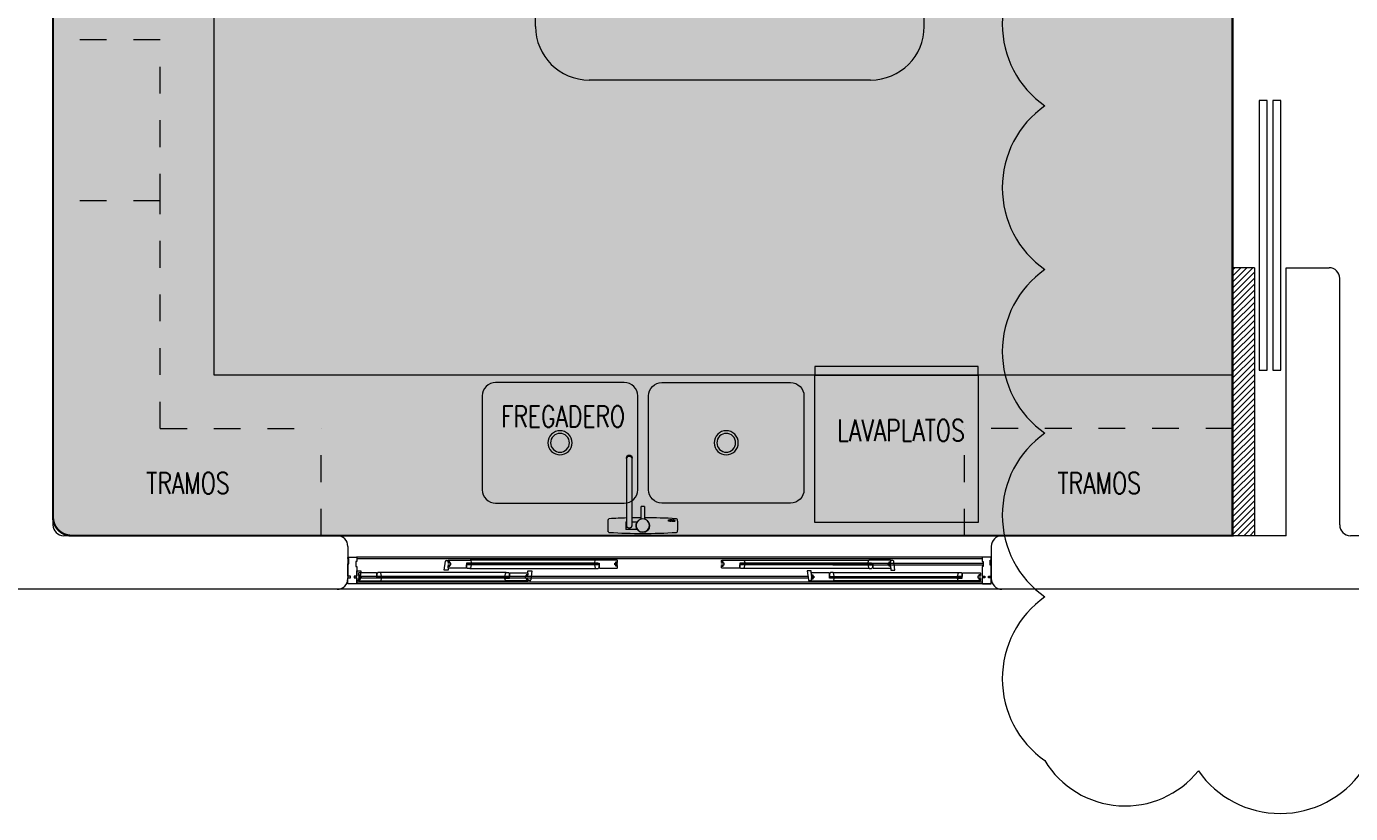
# Model space of a CAD drawing. Header units: metres. Extents: x 8 to 2416, y -346 to 476.
# Drawn here: x 138.068 to 143.007, y -113.867 to -110.93 of the extents above; entities that cross this region are included whole.
import ezdxf

# ---------------------------------------------------------------- set-up
doc = ezdxf.new("R2010")
doc.units = ezdxf.units.M
doc.linetypes.add('0', pattern=[0])
doc.linetypes.add('DASHED', pattern=[0.75, 0.5, -0.25])
doc.layers.get('0').update_dxf_attribs({"color": 250, "linetype": '0', "lineweight": 20})
for name, color, linetype, lineweight in [('01_Mobiliario', 19, 'Continuous', 0), ('02_mobiliario', 250, 'Continuous', 5), ('A-DOOR', 35, 'Continuous', 5), ('A-WALL', 250, 'Continuous', 20), ('baños', 140, 'Continuous', 0), ('cristales', 131, 'Continuous', 0), ('MOB FIJOS', 251, 'Continuous', 0), ('MOBILIARIOS', 252, 'Continuous', 0), ('PLAFON', 253, 'Continuous', 5), ('PLAFON-MADERA', 33, 'Continuous', 5), ('PLF 01', 252, 'Continuous', 9), ('PROYECCION', 9, 'DASHED', 0), ('textos', 7, 'Continuous', 0)]:
    doc.layers.add(name, color=color, linetype=linetype, lineweight=lineweight)
doc.styles.add('Arch-Dim', font='romans.shx', dxfattribs={"width": 0.75})

# ---------------------------------------------------------------- blocks, each defined once
blk = doc.blocks.new('Fenton Bead')
at = {"color": 7}
blk.add_lwpolyline([(2.1, 12.5, -0.341999), (0.2, 11), (0, 10.7), (0, 1), (1, 0), (18, 0), (18, 0.5), (14.7, 12.9, 0.339454), (13.2, 14), (4.1, 14, 0.341999)], format="xyb", close=True, dxfattribs=at)
blk = doc.blocks.new('A$Cd5cd191f')
at = {"layer": 'A-DOOR', "color": 7}
for p, q in [((-0.05, 0.2), (2.35, 0.2)), ((-0.05, 0.1185), (-0.0485, 0.12)), ((-0.05, 0.1145), (-0.05, 0.1185)), ((-0.046, 0.1145), (-0.05, 0.1145)), ((-0.0485, 0.12), (-0.0175, 0.12)), ((-0.046, 0.0955), (-0.046, 0.1145)), ((-0.016, 0.1035), (-0.02, 0.1035)), ((-0.02, 0.1035), (-0.02, 0.0845)), ((-0.0175, 0.12), (-0.016, 0.1185)), ((2.3175, 0.12), (-0.0175, 0.12)), ((-0.016, 0.1185), (-0.016, 0.1035)), ((0.3093, 0.0715), (0.3136, 0.1047)), ((0.3166, 0.1075), (0.3243, 0.1075)), ((0.3243, 0.1075), (0.3258, 0.109)), ((0.3243, 0.102), (0.3243, 0.1075)), ((0.3303, 0.102), (0.3243, 0.102)), ((0.3243, 0.097), (0.3243, 0.0993)), ((0.3243, 0.0993), (0.3303, 0.0993)), ((0.3258, 0.109), (0.4065, 0.109)), ((0.3303, 0.0993), (0.3303, 0.102)), ((0.4065, 0.109), (0.4083, 0.1075)), ((0.8737, 0.109), (0.4065, 0.109)), ((0.4083, 0.1075), (0.4103, 0.0995)), ((0.4103, 0.0995), (0.4103, 0.0985)), ((0.8718, 0.1075), (0.8698, 0.0995)), ((0.8698, 0.0995), (0.8698, 0.0985)), ((0.8737, 0.109), (0.8718, 0.1075)), ((0.9543, 0.109), (0.8737, 0.109)), ((0.9498, 0.0993), (0.9498, 0.102)), ((0.9498, 0.102), (0.9558, 0.102)), ((0.9558, 0.0993), (0.9498, 0.0993)), ((0.9558, 0.1075), (0.9543, 0.109)), ((0.9558, 0.102), (0.9558, 0.1075)), ((0.9558, 0.097), (0.9558, 0.0993)), ((1.3442, 0.1075), (1.3457, 0.109)), ((1.3442, 0.102), (1.3442, 0.1075)), ((1.3502, 0.102), (1.3442, 0.102)), ((1.3442, 0.097), (1.3442, 0.0993)), ((1.3442, 0.0993), (1.3502, 0.0993)), ((1.3457, 0.109), (1.4263, 0.109)), ((1.3502, 0.0993), (1.3502, 0.102)), ((1.4263, 0.109), (1.4282, 0.1075)), ((1.4263, 0.109), (1.8935, 0.109)), ((1.4282, 0.1075), (1.4302, 0.0995)), ((1.4302, 0.0995), (1.4302, 0.0985)), ((1.8917, 0.1075), (1.8897, 0.0995)), ((1.8897, 0.0995), (1.8897, 0.0985)), ((1.8935, 0.109), (1.8917, 0.1075)), ((1.9742, 0.109), (1.8935, 0.109)), ((1.9697, 0.0993), (1.9697, 0.102)), ((1.9697, 0.102), (1.9757, 0.102)), ((1.9757, 0.0993), (1.9697, 0.0993)), ((1.9757, 0.1075), (1.9742, 0.109)), ((1.9757, 0.102), (1.9757, 0.1075)), ((1.9834, 0.1075), (1.9757, 0.1075)), ((1.9757, 0.097), (1.9757, 0.0993)), ((1.9907, 0.0715), (1.9864, 0.1047)), ((2.3175, 0.12), (2.316, 0.1185)), ((2.316, 0.1185), (2.316, 0.1035)), ((2.316, 0.1035), (2.32, 0.1035)), ((2.3485, 0.12), (2.3175, 0.12)), ((2.32, 0.1035), (2.32, 0.0845)), ((2.346, 0.0895), (2.346, 0.1085)), ((2.346, 0.1085), (2.35, 0.1085)), ((2.35, 0.1185), (2.3485, 0.12)), ((2.35, 0.1085), (2.35, 0.1185)), ((-0.05, 0.049), (-0.05, 0.0955)), ((-0.05, 0.0955), (-0.046, 0.0955)), ((-0.02, 0.0845), (-0.016, 0.0845)), ((-0.016, 0.0845), (-0.016, 0.049)), ((-0.016, 0.049), (-0.016, 0.0685)), ((-0.016, 0.0685), (-0.001, 0.0685)), ((-0.0085, 0.061), (-0.01, 0.0595)), ((-0.01, 0.0595), (-0.01, 0.0537)), ((-0.01, 0.0537), (-0.004, 0.0537)), ((-0.004, 0.051), (-0.01, 0.051)), ((-0.01, 0.051), (-0.01, 0.049)), ((0.0565, 0.061), (-0.0085, 0.061)), ((-0.001, 0.0685), (-0.0053, 0.0353)), ((-0.004, 0.0537), (-0.004, 0.051)), ((0.058, 0.0595), (0.0565, 0.061)), ((0.058, 0.042), (0.058, 0.0595)), ((0.5403, 0.062), (0.0712, 0.062)), ((0.3243, 0.0715), (0.3093, 0.0715)), ((0.3343, 0.097), (0.3243, 0.097)), ((0.3243, 0.089), (0.3243, 0.091)), ((0.3243, 0.091), (0.3343, 0.091)), ((0.3303, 0.089), (0.3243, 0.089)), ((0.3243, 0.0805), (0.3243, 0.0863)), ((0.3243, 0.0863), (0.3303, 0.0863)), ((0.3258, 0.079), (0.3243, 0.0805)), ((0.3243, 0.0805), (0.3243, 0.0715)), ((0.3908, 0.079), (0.3258, 0.079)), ((0.3303, 0.0863), (0.3303, 0.089)), ((0.3343, 0.091), (0.3343, 0.097)), ((0.3923, 0.0805), (0.3908, 0.079)), ((0.4098, 0.098), (0.3923, 0.098)), ((0.3923, 0.098), (0.3923, 0.0805)), ((0.3923, 0.095), (0.3973, 0.095)), ((0.3923, 0.095), (0.3973, 0.095)), ((0.3973, 0.097), (0.4033, 0.093)), ((0.3973, 0.093), (0.4033, 0.097)), ((0.4056, 0.078), (0.8746, 0.078)), ((0.4103, 0.0985), (0.4098, 0.098)), ((0.5535, 0.0595), (0.555, 0.061)), ((0.5535, 0.042), (0.5535, 0.0595)), ((0.555, 0.061), (0.62, 0.061)), ((0.6215, 0.0537), (0.6155, 0.0537)), ((0.6155, 0.0537), (0.6155, 0.051)), ((0.6155, 0.051), (0.6215, 0.051)), ((0.62, 0.061), (0.6215, 0.0595)), ((0.6215, 0.0595), (0.6215, 0.0685)), ((0.6215, 0.0685), (0.6365, 0.0685)), ((0.6215, 0.0595), (0.6215, 0.0537)), ((0.6215, 0.051), (0.6215, 0.049)), ((0.6365, 0.0685), (0.6322, 0.0353)), ((0.8698, 0.0985), (0.8703, 0.098)), ((0.8703, 0.098), (0.8878, 0.098)), ((0.8828, 0.097), (0.8768, 0.093)), ((0.8828, 0.093), (0.8768, 0.097)), ((0.8878, 0.095), (0.8828, 0.095)), ((0.8878, 0.095), (0.8828, 0.095)), ((0.8878, 0.098), (0.8878, 0.0805)), ((0.8878, 0.0805), (0.8893, 0.079)), ((0.8893, 0.079), (0.9543, 0.079)), ((0.9458, 0.091), (0.9458, 0.097)), ((0.9458, 0.097), (0.9558, 0.097)), ((0.9558, 0.091), (0.9458, 0.091)), ((0.9498, 0.0863), (0.9498, 0.089)), ((0.9498, 0.089), (0.9558, 0.089)), ((0.9558, 0.0863), (0.9498, 0.0863)), ((0.9543, 0.079), (0.9558, 0.0805)), ((0.9558, 0.089), (0.9558, 0.091)), ((0.9558, 0.0805), (0.9558, 0.0863)), ((1.3542, 0.097), (1.3442, 0.097)), ((1.3442, 0.089), (1.3442, 0.091)), ((1.3442, 0.091), (1.3542, 0.091)), ((1.3502, 0.089), (1.3442, 0.089)), ((1.3442, 0.0805), (1.3442, 0.0863)), ((1.3442, 0.0863), (1.3502, 0.0863)), ((1.3457, 0.079), (1.3442, 0.0805)), ((1.4107, 0.079), (1.3457, 0.079)), ((1.3502, 0.0863), (1.3502, 0.089)), ((1.3542, 0.091), (1.3542, 0.097)), ((1.4122, 0.0805), (1.4107, 0.079)), ((1.4297, 0.098), (1.4122, 0.098)), ((1.4122, 0.098), (1.4122, 0.0805)), ((1.4122, 0.095), (1.4172, 0.095)), ((1.4122, 0.095), (1.4172, 0.095)), ((1.4172, 0.097), (1.4232, 0.093)), ((1.4172, 0.093), (1.4232, 0.097)), ((1.8944, 0.078), (1.4254, 0.078)), ((1.4302, 0.0985), (1.4297, 0.098)), ((1.6785, 0.0685), (1.6635, 0.0685)), ((1.6635, 0.0685), (1.6678, 0.0353)), ((1.6785, 0.0595), (1.6785, 0.0685)), ((1.68, 0.061), (1.6785, 0.0595)), ((1.6785, 0.0595), (1.6785, 0.0537)), ((1.6785, 0.0537), (1.6845, 0.0537)), ((1.6845, 0.051), (1.6785, 0.051)), ((1.6785, 0.051), (1.6785, 0.049)), ((1.745, 0.061), (1.68, 0.061)), ((1.6845, 0.0537), (1.6845, 0.051)), ((1.7465, 0.0595), (1.745, 0.061)), ((1.7465, 0.042), (1.7465, 0.0595)), ((1.7597, 0.062), (2.2288, 0.062)), ((1.8897, 0.0985), (1.8902, 0.098)), ((1.8902, 0.098), (1.9077, 0.098)), ((1.9027, 0.097), (1.8967, 0.093)), ((1.9027, 0.093), (1.8967, 0.097)), ((1.9077, 0.095), (1.9027, 0.095)), ((1.9077, 0.095), (1.9027, 0.095)), ((1.9077, 0.098), (1.9077, 0.0805)), ((1.9077, 0.0805), (1.9092, 0.079)), ((1.9092, 0.079), (1.9742, 0.079)), ((1.9657, 0.091), (1.9657, 0.097)), ((1.9657, 0.097), (1.9757, 0.097)), ((1.9757, 0.091), (1.9657, 0.091)), ((1.9697, 0.0863), (1.9697, 0.089)), ((1.9697, 0.089), (1.9757, 0.089)), ((1.9757, 0.0863), (1.9697, 0.0863)), ((1.9742, 0.079), (1.9757, 0.0805)), ((1.9757, 0.089), (1.9757, 0.091)), ((1.9757, 0.0805), (1.9757, 0.0863)), ((1.9757, 0.0805), (1.9757, 0.0715)), ((1.9757, 0.0715), (1.9907, 0.0715)), ((2.242, 0.0595), (2.2435, 0.061)), ((2.242, 0.042), (2.242, 0.0595)), ((2.2435, 0.061), (2.3085, 0.061)), ((2.31, 0.0537), (2.304, 0.0537)), ((2.304, 0.0537), (2.304, 0.051)), ((2.304, 0.051), (2.31, 0.051)), ((2.3085, 0.061), (2.31, 0.0595)), ((2.31, 0.0595), (2.31, 0.0537)), ((2.31, 0.051), (2.31, 0.049)), ((2.32, 0.0845), (2.316, 0.0845)), ((2.316, 0.0845), (2.316, 0.049)), ((2.35, 0.0895), (2.346, 0.0895)), ((2.35, 0.049), (2.35, 0.0895)), ((-0.04, 0.049), (-0.05, 0.049)), ((-0.05, 0.02), (-0.05, 0.043)), ((-0.05, 0.043), (-0.04, 0.043)), ((-0.0175, 0.02), (-0.05, 0.02)), ((2.35, 0.02), (-0.05, 0.02)), ((2.35, 0), (-0.05, 0)), ((-0.04, 0.043), (-0.04, 0.049)), ((-0.016, 0.049), (-0.026, 0.049)), ((-0.026, 0.049), (-0.026, 0.043)), ((-0.026, 0.043), (-0.016, 0.043)), ((-0.0195, 0.043), (-0.0195, 0.049)), ((-0.0195, 0.049), (-0.016, 0.049)), ((-0.016, 0.043), (-0.0195, 0.043)), ((-0.016, 0.0215), (-0.0175, 0.02)), ((-0.016, 0.043), (-0.016, 0.0215)), ((-0.016, 0.0215), (-0.016, 0.043)), ((-0.0083, 0.0325), (-0.016, 0.0325)), ((-0.01, 0.049), (0, 0.049)), ((0, 0.043), (-0.01, 0.043)), ((-0.01, 0.043), (-0.01, 0.0407)), ((-0.01, 0.0407), (-0.004, 0.0407)), ((-0.004, 0.038), (-0.01, 0.038)), ((-0.01, 0.038), (-0.01, 0.0325)), ((-0.01, 0.0325), (-0.0085, 0.031)), ((-0.0085, 0.031), (0.0721, 0.031)), ((-0.004, 0.0407), (-0.004, 0.038)), ((0, 0.049), (0, 0.043)), ((0.058, 0.045), (0.063, 0.045)), ((0.058, 0.045), (0.063, 0.045)), ((0.0755, 0.042), (0.058, 0.042)), ((0.063, 0.043), (0.069, 0.047)), ((0.063, 0.047), (0.069, 0.043)), ((0.0721, 0.031), (0.074, 0.0325)), ((0.0721, 0.031), (0.5394, 0.031)), ((0.074, 0.0325), (0.076, 0.0405)), ((0.076, 0.0415), (0.0755, 0.042)), ((0.076, 0.0405), (0.076, 0.0415)), ((0.5355, 0.0415), (0.536, 0.042)), ((0.5355, 0.0405), (0.5355, 0.0415)), ((0.5375, 0.0325), (0.5355, 0.0405)), ((0.536, 0.042), (0.5535, 0.042)), ((0.5394, 0.031), (0.5375, 0.0325)), ((0.62, 0.031), (0.5394, 0.031)), ((0.5485, 0.043), (0.5425, 0.047)), ((0.5485, 0.047), (0.5425, 0.043)), ((0.5535, 0.045), (0.5485, 0.045)), ((0.5535, 0.045), (0.5485, 0.045)), ((0.6215, 0.049), (0.6115, 0.049)), ((0.6115, 0.049), (0.6115, 0.043)), ((0.6115, 0.043), (0.6215, 0.043)), ((0.6215, 0.0407), (0.6155, 0.0407)), ((0.6155, 0.0407), (0.6155, 0.038)), ((0.6155, 0.038), (0.6215, 0.038)), ((0.6215, 0.0325), (0.62, 0.031)), ((0.6215, 0.043), (0.6215, 0.0407)), ((0.6215, 0.038), (0.6215, 0.0325)), ((0.6292, 0.0325), (0.6215, 0.0325)), ((1.6708, 0.0325), (1.6785, 0.0325)), ((1.6785, 0.049), (1.6885, 0.049)), ((1.6885, 0.043), (1.6785, 0.043)), ((1.6785, 0.043), (1.6785, 0.0407)), ((1.6785, 0.0407), (1.6845, 0.0407)), ((1.6845, 0.038), (1.6785, 0.038)), ((1.6785, 0.038), (1.6785, 0.0325)), ((1.6785, 0.0325), (1.68, 0.031)), ((1.68, 0.031), (1.7606, 0.031)), ((1.6845, 0.0407), (1.6845, 0.038)), ((1.6885, 0.049), (1.6885, 0.043)), ((1.7465, 0.045), (1.7515, 0.045)), ((1.7465, 0.045), (1.7515, 0.045)), ((1.764, 0.042), (1.7465, 0.042)), ((1.7515, 0.043), (1.7575, 0.047)), ((1.7515, 0.047), (1.7575, 0.043)), ((1.7606, 0.031), (1.7625, 0.0325)), ((2.2279, 0.031), (1.7606, 0.031)), ((1.7625, 0.0325), (1.7645, 0.0405)), ((1.7645, 0.0415), (1.764, 0.042)), ((1.7645, 0.0405), (1.7645, 0.0415)), ((2.224, 0.0415), (2.2245, 0.042)), ((2.224, 0.0405), (2.224, 0.0415)), ((2.226, 0.0325), (2.224, 0.0405)), ((2.2245, 0.042), (2.242, 0.042)), ((2.2279, 0.031), (2.226, 0.0325)), ((2.3085, 0.031), (2.2279, 0.031)), ((2.237, 0.043), (2.231, 0.047)), ((2.237, 0.047), (2.231, 0.043)), ((2.242, 0.045), (2.237, 0.045)), ((2.242, 0.045), (2.237, 0.045)), ((2.31, 0.049), (2.3, 0.049)), ((2.3, 0.049), (2.3, 0.043)), ((2.3, 0.043), (2.31, 0.043)), ((2.31, 0.0407), (2.304, 0.0407)), ((2.304, 0.0407), (2.304, 0.038)), ((2.304, 0.038), (2.31, 0.038)), ((2.31, 0.0325), (2.3085, 0.031)), ((2.31, 0.043), (2.31, 0.0407)), ((2.31, 0.038), (2.31, 0.0325)), ((2.316, 0.049), (2.326, 0.049)), ((2.326, 0.043), (2.316, 0.043)), ((2.316, 0.043), (2.316, 0.0215)), ((2.316, 0.0215), (2.3175, 0.02)), ((2.3175, 0.02), (2.35, 0.02)), ((2.326, 0.049), (2.326, 0.043)), ((2.34, 0.043), (2.34, 0.049)), ((2.34, 0.049), (2.35, 0.049)), ((2.35, 0.043), (2.34, 0.043)), ((2.35, 0.02), (2.35, 0.043))]:
    blk.add_line(p, q, dxfattribs=at)
at = {"layer": 'A-DOOR', "color": 8}
for p, q in [((2.316, 0.114), (-0.016, 0.114)), ((1.7582, 0.097), (2.32, 0.097)), ((1.759, 0.091), (2.32, 0.091)), ((2.316, 0.026), (-0.016, 0.026)), ((-0.0043, 0.043), (1.6668, 0.043)), ((-0.0035, 0.049), (1.666, 0.049))]:
    blk.add_line(p, q, dxfattribs=at)
at = {"layer": 'A-DOOR', "color": 7}
for points in [[(0.3923, 0.095), (0.3973, 0.095), (0.3973, 0.095), (0.3923, 0.095)], [(0.8828, 0.093), (0.3973, 0.093), (0.3973, 0.097), (0.8828, 0.097)], [(0.8828, 0.097), (0.3973, 0.097), (0.3973, 0.093), (0.8828, 0.093)], [(0.3973, 0.097), (0.4033, 0.097), (0.4033, 0.093), (0.3973, 0.093)], [(0.4098, 0.098), (0.3978, 0.098), (0.3978, 0.097), (0.4098, 0.097)], [(0.4098, 0.093), (0.3978, 0.093), (0.3978, 0.092), (0.4098, 0.092)], [(0.4033, 0.097), (0.4083, 0.097), (0.4083, 0.093), (0.4033, 0.093)], [(0.8703, 0.098), (0.8823, 0.098), (0.8823, 0.097), (0.8703, 0.097)], [(0.8703, 0.093), (0.8823, 0.093), (0.8823, 0.092), (0.8703, 0.092)], [(0.8768, 0.097), (0.8718, 0.097), (0.8718, 0.093), (0.8768, 0.093)], [(0.8828, 0.097), (0.8768, 0.097), (0.8768, 0.093), (0.8828, 0.093)], [(0.8878, 0.095), (0.8828, 0.095), (0.8828, 0.095), (0.8878, 0.095)], [(1.4122, 0.095), (1.4172, 0.095), (1.4172, 0.095), (1.4122, 0.095)], [(1.4172, 0.097), (1.4232, 0.097), (1.4232, 0.093), (1.4172, 0.093)], [(1.4172, 0.093), (1.9027, 0.093), (1.9027, 0.097), (1.4172, 0.097)], [(1.4172, 0.097), (1.9027, 0.097), (1.9027, 0.093), (1.4172, 0.093)], [(1.4297, 0.098), (1.4177, 0.098), (1.4177, 0.097), (1.4297, 0.097)], [(1.4297, 0.093), (1.4177, 0.093), (1.4177, 0.092), (1.4297, 0.092)], [(1.4232, 0.097), (1.4282, 0.097), (1.4282, 0.093), (1.4232, 0.093)], [(1.8902, 0.098), (1.9022, 0.098), (1.9022, 0.097), (1.8902, 0.097)], [(1.8902, 0.093), (1.9022, 0.093), (1.9022, 0.092), (1.8902, 0.092)], [(1.8967, 0.097), (1.8917, 0.097), (1.8917, 0.093), (1.8967, 0.093)], [(1.9027, 0.097), (1.8967, 0.097), (1.8967, 0.093), (1.9027, 0.093)], [(1.9077, 0.095), (1.9027, 0.095), (1.9027, 0.095), (1.9077, 0.095)], [(0.058, 0.045), (0.063, 0.045), (0.063, 0.045), (0.058, 0.045)], [(0.063, 0.043), (0.069, 0.043), (0.069, 0.047), (0.063, 0.047)], [(0.063, 0.047), (0.5485, 0.047), (0.5485, 0.043), (0.063, 0.043)], [(0.063, 0.043), (0.5485, 0.043), (0.5485, 0.047), (0.063, 0.047)], [(0.0755, 0.047), (0.0635, 0.047), (0.0635, 0.048), (0.0755, 0.048)], [(0.0755, 0.042), (0.0635, 0.042), (0.0635, 0.043), (0.0755, 0.043)], [(0.069, 0.043), (0.074, 0.043), (0.074, 0.047), (0.069, 0.047)], [(0.536, 0.047), (0.548, 0.047), (0.548, 0.048), (0.536, 0.048)], [(0.536, 0.042), (0.548, 0.042), (0.548, 0.043), (0.536, 0.043)], [(0.5425, 0.043), (0.5375, 0.043), (0.5375, 0.047), (0.5425, 0.047)], [(0.5485, 0.043), (0.5425, 0.043), (0.5425, 0.047), (0.5485, 0.047)], [(0.5535, 0.045), (0.5485, 0.045), (0.5485, 0.045), (0.5535, 0.045)], [(1.7465, 0.045), (1.7515, 0.045), (1.7515, 0.045), (1.7465, 0.045)], [(2.237, 0.047), (1.7515, 0.047), (1.7515, 0.043), (2.237, 0.043)], [(2.237, 0.043), (1.7515, 0.043), (1.7515, 0.047), (2.237, 0.047)], [(1.7515, 0.043), (1.7575, 0.043), (1.7575, 0.047), (1.7515, 0.047)], [(1.764, 0.047), (1.752, 0.047), (1.752, 0.048), (1.764, 0.048)], [(1.764, 0.042), (1.752, 0.042), (1.752, 0.043), (1.764, 0.043)], [(1.7575, 0.043), (1.7625, 0.043), (1.7625, 0.047), (1.7575, 0.047)], [(2.2245, 0.047), (2.2365, 0.047), (2.2365, 0.048), (2.2245, 0.048)], [(2.2245, 0.042), (2.2365, 0.042), (2.2365, 0.043), (2.2245, 0.043)], [(2.231, 0.043), (2.226, 0.043), (2.226, 0.047), (2.231, 0.047)], [(2.237, 0.043), (2.231, 0.043), (2.231, 0.047), (2.237, 0.047)], [(2.242, 0.045), (2.237, 0.045), (2.237, 0.045), (2.242, 0.045)]]:
    blk.add_lwpolyline(points, close=True, dxfattribs=at)
for centre, start, end in [((0.3166, 0.1045), 89.9985, 175.7109), ((1.9834, 0.1045), 4.2891, 90.0015), ((-0.0083, 0.0355), 269.9985, 355.7109), ((0.6292, 0.0355), 269.9985, 355.7109), ((1.6708, 0.0355), 184.2891, 270.0015)]:
    blk.add_arc(centre, 0.003, start, end, dxfattribs=at)
at = {"layer": 'cristales', "const_width": 0.004}
for points in [[(0.8718, 0.095), (0.4083, 0.095)], [(1.4282, 0.095), (1.8917, 0.095)], [(0.074, 0.045), (0.5375, 0.045)], [(2.226, 0.045), (1.7625, 0.045)]]:
    blk.add_lwpolyline(points, dxfattribs=at)
at = {"layer": 'A-DOOR', "color": 7, "yscale": 0.001000000023175567, "zscale": 0.001000000023175567}
for p, xscale in [((0.058, 0.048), 0.001000000023175567), ((0.5535, 0.048), -0.001000000023175567), ((1.7465, 0.048), 0.001000000023175567), ((2.242, 0.048), -0.001000000023175567)]:
    blk.add_blockref('Fenton Bead', p, dxfattribs=dict(at, xscale=xscale))
at = {"layer": 'A-DOOR', "color": 7, "yscale": 0.001000000023175567, "zscale": 0.001000000023175567, "rotation": 180}
for p, xscale in [((0.3923, 0.092), -0.001000000023175567), ((0.8878, 0.092), 0.001000000023175567), ((1.4122, 0.092), -0.001000000023175567), ((1.9077, 0.092), 0.001000000023175567)]:
    blk.add_blockref('Fenton Bead', p, dxfattribs=dict(at, xscale=xscale))
blk = doc.blocks.new('SE3')
at = {"layer": 'MOB FIJOS'}
for p, q in [((115.4, 359.7), (115.4, 371.2)), ((132.6, 371.2), (115.4, 371.2)), ((115.4, 359.7), (116.8, 359.7)), ((116.8, 365.4), (116.8, 264.8)), ((124.5, 264.8), (124.5, 365.4)), ((124.5, 359.7), (132.6, 359.7)), ((180, 358.9), (179.6, 358.9)), ((179.6, 358.9), (179.6, 357)), ((180, 358.1), (180, 358.9)), ((181.1, 358.9), (180.7, 358.9)), ((180.7, 358.9), (180.7, 358.1)), ((181.1, 357), (181.1, 358.9)), ((181.5, 358.9), (182.8, 358.9)), ((181.5, 357), (181.5, 358.9)), ((181.8, 358.6), (181.8, 358.2)), ((182.8, 358.6), (181.8, 358.6)), ((182.8, 358.9), (182.8, 358.6)), ((183.2, 358.9), (183.6, 358.9)), ((183.2, 357), (183.2, 358.9)), ((183.6, 358.9), (183.6, 357.3)), ((184.6, 358.9), (185, 358.9)), ((185.2, 357), (184.6, 358.9)), ((185, 358.9), (185.4, 357.5)), ((185.4, 357.5), (185.9, 358.9)), ((186.3, 358.9), (185.6, 357)), ((185.9, 358.9), (186.3, 358.9)), ((186.5, 358.9), (187.8, 358.9)), ((186.5, 357), (186.5, 358.9)), ((186.8, 358.6), (186.8, 358.2)), ((187.8, 358.6), (186.8, 358.6)), ((187.8, 358.9), (187.8, 358.6)), ((188, 358.9), (188.5, 358.9)), ((188.6, 358), (188, 358.9)), ((188.5, 358.9), (188.8, 358.3)), ((188.8, 358.3), (189.2, 358.9)), ((189.6, 358.9), (189, 358)), ((189.2, 358.9), (189.6, 358.9)), ((138.5, 355.7), (138.5, 336.6)), ((143.5, 336.6), (143.5, 355.7)), ((179.6, 357), (180, 357)), ((180.7, 358.1), (180, 358.1)), ((180, 357), (180, 357.8)), ((180, 357.8), (180.7, 357.8)), ((180.7, 357.8), (180.7, 357)), ((180.7, 357), (181.1, 357)), ((182.9, 357), (181.5, 357)), ((181.8, 358.2), (182.8, 358.2)), ((181.8, 357.8), (181.8, 357.3)), ((182.8, 357.8), (181.8, 357.8)), ((181.8, 357.3), (182.9, 357.3)), ((182.8, 358.2), (182.8, 357.8)), ((182.9, 357.3), (182.9, 357)), ((184.5, 357), (183.2, 357)), ((183.6, 357.3), (184.5, 357.3)), ((184.5, 357.3), (184.5, 357)), ((185.6, 357), (185.2, 357)), ((187.8, 357), (186.5, 357)), ((186.8, 358.2), (187.7, 358.2)), ((186.8, 357.8), (186.8, 357.3)), ((187.7, 357.8), (186.8, 357.8)), ((186.8, 357.3), (187.8, 357.3)), ((187.7, 358.2), (187.7, 357.8)), ((187.8, 357.3), (187.8, 357)), ((188, 357), (188.6, 358)), ((188.4, 357), (188, 357)), ((188.8, 357.7), (188.4, 357)), ((189.2, 357), (188.8, 357.7)), ((189, 358), (189.7, 357)), ((189.7, 357), (189.2, 357)), ((143.5, 336.6), (138.5, 336.6)), ((116.5, 264.1), (116.5, 263.5)), ((116.8, 264.8), (116.8, 264.1)), ((124.5, 264.1), (124.5, 264.8)), ((124.8, 263.5), (124.8, 264.1))]:
    blk.add_line(p, q, dxfattribs=at)
blk.add_circle((141, 365.4), 10, dxfattribs=at)
for centre, radius, start, end in [((200.7, 365.4), 111.9, 175.2133, 184.7867), ((90.8, 374.6), 1.52, 93.4481, 175.2133), ((141, -458.7), 836.4, 86.5519, 93.4481), ((120.7, 365.4), 3.91, 0, 192.0524), ((120.7, 365.4), 3.81, 0, 180), ((120.7, 365.4), 3.91, 347.9113, 0), ((141, 365.4), 10.2, 0, 255.8182), ((141, 365.4), 10.2, 284.1818, 0), ((191.2, 374.6), 1.52, 4.7867, 86.5519), ((81.2, 365.4), 111.9, 355.2133, 4.7867), ((90.8, 356.2), 1.52, 184.7867, 266.5519), ((141, 1189.5), 836.4, 266.5519, 268.3467), ((141, 1189.5), 836.4, 268.8689, 269.8295), ((141, 1189.5), 836.4, 270.1705, 273.4481), ((191.2, 356.2), 1.52, 273.4481, 355.2133)]:
    blk.add_arc(centre, radius, start, end, dxfattribs=at)
for centre, major_axis, start_param, end_param in [((120.7, 264.1), (4.12, 0), 2.748282, 6.283185), ((120.7, 263.5), (4.12, 0), 3.141593, 6.283185), ((120.7, 264.8), (-3.81, 0), 0, 3.141593), ((120.7, 264.1), (3.81, 0), 3.141593, 6.283185), ((120.7, 264.1), (4.12, 0), 0, 0.393311)]:
    blk.add_ellipse(centre, major_axis=major_axis, ratio=0.996195, start_param=start_param, end_param=end_param, dxfattribs=at)
blk = doc.blocks.new('A$C42cea3f9')
at = {"layer": 'MOB FIJOS'}
for points in [[(0.53, 0.5642), (0.05, 0.5642, 0.414214), (0, 0.5142), (0, 0.1642, 0.414214), (0.05, 0.1142), (0.53, 0.1142, 0.414214), (0.58, 0.1642), (0.58, 0.5142, 0.414214)], [(0.67, 0.5642), (1.15, 0.5642, -0.414214), (1.2, 0.5142), (1.2, 0.1642, -0.414214), (1.15, 0.1142), (0.67, 0.1142, -0.414214), (0.62, 0.1642), (0.62, 0.5142, -0.414214)]]:
    blk.add_lwpolyline(points, format="xyb", close=True, dxfattribs=at)
at = {"layer": 'MOB FIJOS', "ltscale": 0.01}
for centre, major_axis in [((0.29, 0.3392), (-0.0318, 0.0318)), ((0.29, 0.3392), (-0.0247, 0.0247)), ((0.91, 0.3392), (-0.0318, 0.0318)), ((0.91, 0.3392), (-0.0247, 0.0247))]:
    blk.add_ellipse(centre, major_axis=major_axis, ratio=1, start_param=2.356194489560823, end_param=8.639379796740409, dxfattribs=at)
at = {"layer": 'MOB FIJOS', "xscale": 0.002480511886764446, "yscale": 0.002480511886764446, "zscale": 0.002480511886764446, "rotation": 180}
blk.add_blockref('SE3', (0.951, 0.9368), dxfattribs=at)
blk = doc.blocks.new('PL BASE 1N NASAS 09')
at = {"layer": 'PLF 01'}
h = blk.add_hatch(dxfattribs=at)
h.set_pattern_fill('LINE', color=256, scale=0.005, angle=45)
h.set_pattern_definition([(45, (-101.589091, -54.774719), (-0.01122532, 0.01122532), [])])
h.paths.add_polyline_path([(-99.1496, -54.0497), (-99.1496, -55.0497), (-99.231, -55.0497), (-99.231, -54.0497)])
at = {"layer": '01_Mobiliario', "ltscale": 0.005, "transparency": 33554684}
for p, q in [((-103.0311, -51.7997), (-103.0311, -54.4497)), ((-103.0311, -54.4497), (-99.231, -54.4497))]:
    blk.add_line(p, q, dxfattribs=at)
at = {"layer": '02_mobiliario', "transparency": 33554684}
for p, q in [((-101.831, -53.1497), (-101.831, -51.4497)), ((-100.381, -53.1497), (-100.381, -51.4497)), ((-100.581, -53.3497), (-101.631, -53.3497))]:
    blk.add_line(p, q, dxfattribs=at)
for centre, start, end in [((-101.631, -53.1497), 180, 270), ((-100.581, -53.1497), 270, 360)]:
    blk.add_arc(centre, 0.2, start, end, dxfattribs=at)
at = {"layer": 'A-DOOR'}
for points in [[(-99.1019, -54.4319), (-99.1019, -53.4264), (-99.1321, -53.4264), (-99.1321, -54.4319)], [(-99.051, -54.4319), (-99.051, -53.4264), (-99.0813, -53.4264), (-99.0813, -54.4319)]]:
    blk.add_lwpolyline(points, close=True, dxfattribs=at)
at = {"layer": 'A-WALL'}
for p, q in [((-103.6311, -51.1397), (-103.6311, -54.9197)), ((-99.0311, -55.0497), (-99.0311, -54.0497)), ((-99.0311, -54.0497), (-98.8711, -54.0497)), ((-98.8311, -55.0097), (-98.8311, -54.0897)), ((-103.6311, -54.9197), (-103.6311, -55.0097)), ((-102.5711, -55.0497), (-103.5911, -55.0497)), ((-100.1311, -55.0497), (-102.5711, -55.0497)), ((-99.0311, -55.0497), (-100.1311, -55.0497)), ((-97.8461, -55.0497), (-98.7911, -55.0497)), ((-102.5711, -55.2497), (-104.2911, -55.2497)), ((-97.8461, -55.2497), (-102.5711, -55.2497))]:
    blk.add_line(p, q, dxfattribs=at)
at = {"layer": 'A-WALL', "transparency": 33554684}
for p, q in [((-102.5311, -55.0897), (-102.5311, -55.2097)), ((-100.1311, -55.0897), (-100.1311, -55.2097))]:
    blk.add_line(p, q, dxfattribs=at)
at = {"layer": 'A-WALL'}
for centre, start, end in [((-98.8711, -54.0897), 0, 90), ((-103.5911, -55.0097), 180, 270), ((-98.7911, -55.0097), 180, 270), ((-102.5711, -55.0897), 0, 90), ((-100.0911, -55.0897), 90, 180)]:
    blk.add_arc(centre, 0.04, start, end, dxfattribs=at)
at = {"layer": 'A-WALL', "transparency": 33554684}
for centre, start, end in [((-102.5711, -55.2097), 270, 0), ((-100.0911, -55.2097), 180, 270)]:
    blk.add_arc(centre, 0.04, start, end, dxfattribs=at)
at = {"layer": 'MOBILIARIOS', "linetype": 'Continuous'}
for points in [[(-100.1798, -54.4506), (-100.1798, -54.4186), (-100.7898, -54.4186), (-100.7898, -54.4506)], [(-100.1798, -54.4506), (-100.1798, -55.0006), (-100.7898, -55.0006), (-100.7898, -54.4506)]]:
    blk.add_lwpolyline(points, close=True, dxfattribs=at)
at = {"layer": 'PLF 01'}
for points in [[(-99.1496, -54.0497), (-99.231, -54.0497)], [(-99.231, -54.0497), (-99.231, -55.0497)], [(-99.1496, -54.0497), (-99.1496, -55.0497)]]:
    blk.add_lwpolyline(points, dxfattribs=at)
at = {"layer": 'PROYECCION', "color": 252, "linetype": 'DASHED', "ltscale": 0.1}
for p, q in [((-103.2311, -53.1997), (-103.6311, -53.1997)), ((-103.2311, -53.7997), (-103.2311, -53.1997)), ((-103.2311, -53.7997), (-103.6311, -53.7997)), ((-103.2311, -54.6497), (-103.2311, -53.7997)), ((-103.2311, -54.6497), (-102.631, -54.6497)), ((-102.631, -55.0497), (-102.631, -54.6497)), ((-99.231, -54.6497), (-100.2311, -54.6497)), ((-100.2311, -55.0497), (-100.2311, -54.6497))]:
    blk.add_line(p, q, dxfattribs=at)
blk.add_blockref('A$Cd5cd191f', (-102.4811, -55.2497))
at = {"layer": 'MOB FIJOS', "xscale": -1}
blk.add_blockref('A$C42cea3f9', (-100.8298, -55.0424), dxfattribs=at)
at = {"layer": 'textos', "char_height": 0.08, "width": 26.65337, "style": 'Arch-Dim'}
for s, insert, attachment_point in [('\\pxt5.9124,29;FREGADERO', (-101.9599, -54.6447), 7), ('\\pxt5.9124,29;LAVAPLATOS', (-100.23, -54.6167), 3), ('\\pxt5.9124,29;TRAMOS', (-103.2831, -54.8938), 7), ('\\pxt5.9124,29;TRAMOS', (-99.884, -54.8938), 7)]:
    blk.add_mtext(s, dxfattribs=dict(at, insert=insert, attachment_point=attachment_point))
blk = doc.blocks.new('PL MUEBLES 1N NASAS 09')
at = {"layer": 'baños'}
blk.add_blockref('PL BASE 1N NASAS 09', (162.2615, 88.2033), dxfattribs=at)

msp = doc.modelspace()

# ---------------------------------------------------------------- hatches: boundary and pattern name
at = {"layer": 'PLAFON', "transparency": 33554477}
h = msp.add_hatch(color=256, dxfattribs=at)
h.dxf.hatch_style = 1
edge = h.paths.add_edge_path()
edge.add_line((142.5671, -107.33394), (142.5671, -107.23004))
edge.add_line((142.5671, -107.23004), (139.27102, -107.23004))
edge.add_line((139.27102, -107.23004), (138.21639, -107.23004))
edge.add_line((138.21639, -107.23004), (138.16706, -107.23004))
edge.add_line((138.16706, -107.23004), (138.16706, -112.76004))
edge.add_arc((138.23706, -112.76004), 0.07, 180, 270)
edge.add_line((138.23706, -112.83004), (142.46099, -112.83004))
edge.add_line((142.46099, -112.83004), (142.5671, -112.83004))
edge.add_line((142.5671, -112.83004), (142.5671, -107.33394))

# ---------------------------------------------------------------- linework, layer by layer
at = {"color": 6}
msp.add_lwpolyline([(141.86706, -106.34016, 0.5205671), (141.86706, -106.95094, 0.5205671), (141.86706, -107.56171, 0.5205671), (141.86706, -108.17249, 0.5205671), (141.86706, -108.78326, 0.5205671), (141.86706, -109.39404, 0.5205671), (141.86706, -110.00481, 0.5205671), (141.86706, -110.61559, 0.5205671), (141.86706, -111.22636, 0.5205671), (141.86706, -111.83714, 0.5205671), (141.86706, -112.44791, 0.5205671), (141.86706, -113.05869, 0.5205671), (141.86706, -113.66947, 0.5205671), (142.43965, -113.70766, 0.5205671), (143.05042, -113.70766, 0.5205671)], format="xyb", dxfattribs=at)
at = {"layer": 'PLAFON-MADERA', "const_width": 0.008}
msp.add_lwpolyline([(142.5671, -107.33394), (142.5671, -107.23004), (139.27102, -107.23004), (138.21639, -107.23004), (138.16706, -107.23004), (138.16706, -112.76004, 0.4142136), (138.23706, -112.83004), (142.46099, -112.83004), (142.5671, -112.83004)], format="xyb", close=True, dxfattribs=at)

# ---------------------------------------------------------------- block references
msp.add_blockref('PL MUEBLES 1N NASAS 09', (79.53659, -145.98362))

doc.saveas('drawing.dxf')
